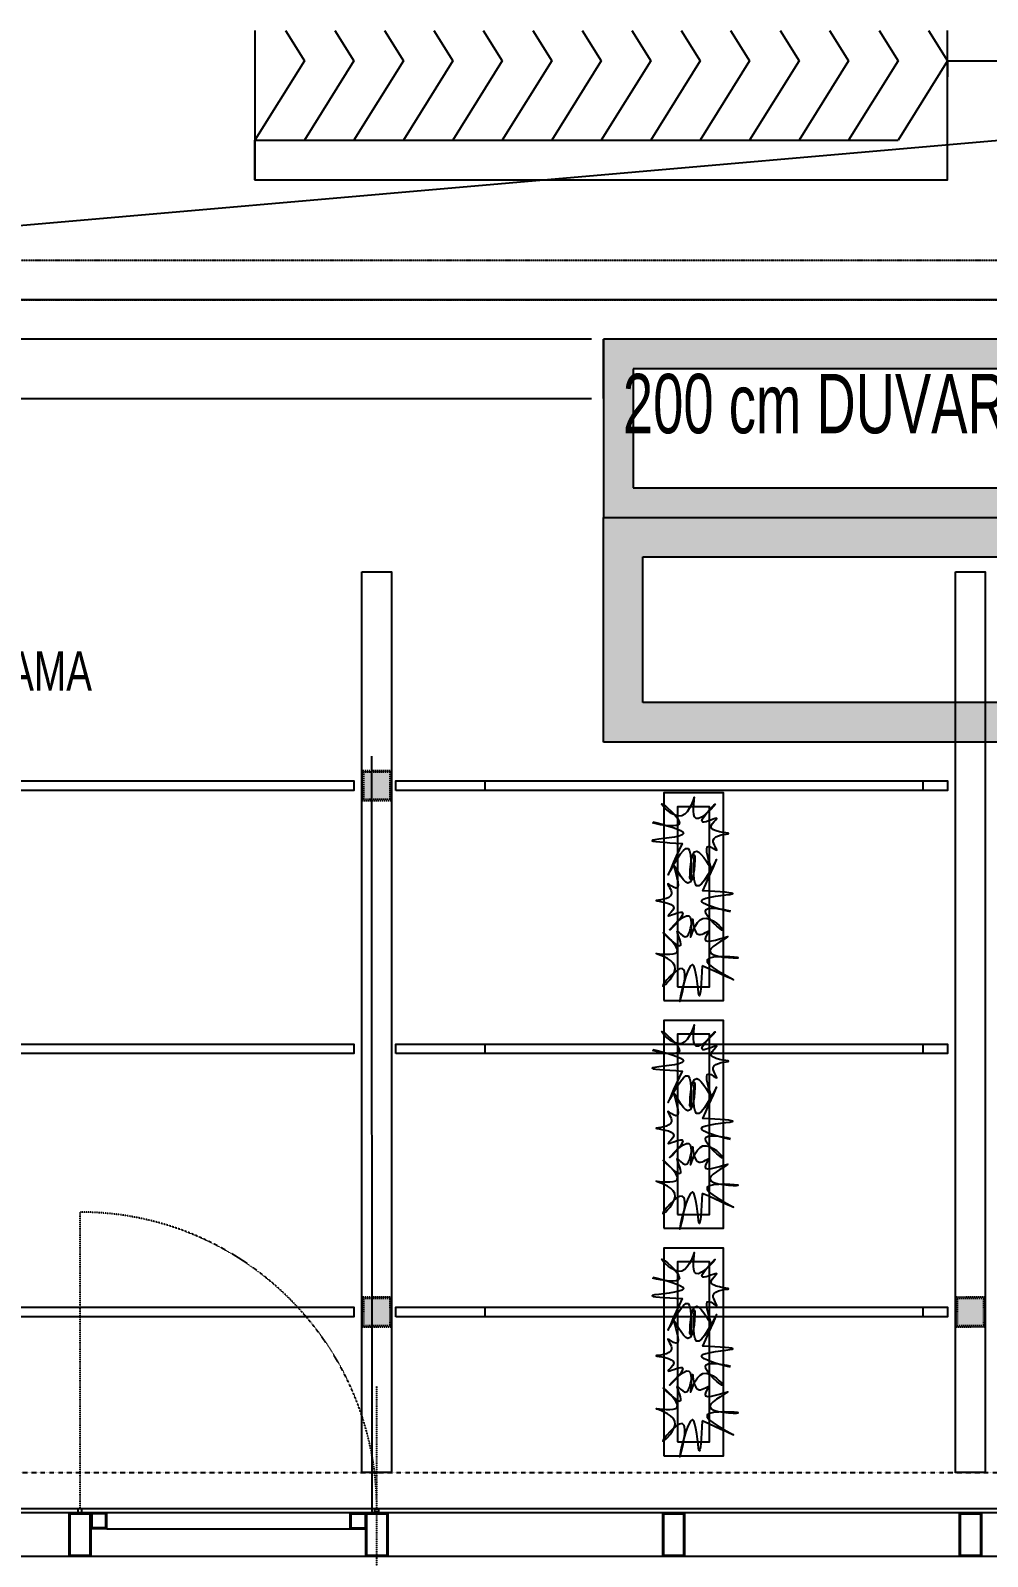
# Model space of a CAD drawing. Header units: inches. Extents: x 19839 to 37459, y -6108 to 838.
# Drawn here: x 34600 to 35083, y -1572 to -801 of the extents above; entities that cross this region are included whole.
import ezdxf
from ezdxf.enums import TextEntityAlignment as Align

# ---------------------------------------------------------------- set-up
doc = ezdxf.new("R2010")
doc.units = ezdxf.units.IN
doc.header["$MEASUREMENT"] = 0
for name, pattern in [('DASHED2', [0.375, 0.25, -0.125]), ('DIVIDE2', [15.875, 6.35, -3.175, 0, -3.175, 0, -3.175]), ('DOT', [0.25, 0, -0.25]), ('HIDDEN1', [1, 0.6, -0.4])]:
    doc.linetypes.add(name, pattern=pattern)
for name, color, linetype in [('0-hsl-htc', 250, 'Continuous'), ('0-lns-IZGARA', 252, 'Continuous'), ('0-lns-vlf', 9, 'Continuous'), ('000-PLAN', 252, 'Continuous'), ('01_Existing Wall Hatch', 251, 'Continuous'), ('2-SPS-ALC', 3, 'Continuous'), ('2-SPS-VLF', 11, 'Continuous'), ('3-opn-gls', 4, 'Continuous'), ('AVM-CEVRE-EGIM0.15', 11, 'Continuous'), ('AVM-CEVRE-GOR-DUVAR0.4', 4, 'Continuous'), ('AVM-CEVRE-GOR-KALDIRIM0.3', 112, 'DIVIDE2'), ('AVM-CEVRE-GOR-PARAPET0.3', 163, 'Continuous'), ('AVM-CEVRE-PANJUR_YAZI', 161, 'Continuous'), ('AVM100_02_CELIK GIYDIRME-PROFIL', 10, 'Continuous'), ('AVM100_02_KAPEN-CAM-GORUNUS', 253, 'Continuous'), ('AVM100_02_KAPEN_GIYRDIRME CAM01', 83, 'Continuous'), ('AVM100_03_GOR_GIYDIRME-CELIK', 22, 'Continuous'), ('bahçe sulama-yazı', 3, 'Continuous'), ('FURNITURE-ATA', 34, 'Continuous'), ('g3', 155, 'HIDDEN1'), ('n', 55, 'DOT'), ('TREE-ATA', 86, 'Continuous')]:
    doc.layers.add(name, color=color, linetype=linetype)
doc.layers.add('AVM-CEVRE-DRAIN-IZGARA', color=7, linetype='Continuous', true_color=0x1f1fff)
doc.styles.add('txt-note', font='ARIALN.TTF', dxfattribs={"width": 0.7})
doc.styles.add('Y50', font='arial.ttf', dxfattribs={"width": 0.7, "height": 10})

# ---------------------------------------------------------------- blocks, each defined once
blk = doc.blocks.new('zemin 2')
at = {"layer": '0-hsl-htc'}
for points in [[(20628.39, 4355.75), (20613.39, 4355.75), (20613.39, 4340.75), (20628.39, 4340.75)], [(20628.39, 4089.75), (20613.39, 4089.75), (20613.39, 4074.75), (20628.39, 4074.75)], [(20928.39, 4089.75), (20913.39, 4089.75), (20913.39, 4074.75), (20928.39, 4074.75)]]:
    blk.add_hatch(color=0, dxfattribs=at).paths.add_polyline_path(points)
at = {"layer": '01_Existing Wall Hatch'}
h = blk.add_hatch(color=0, dxfattribs=at)
h.dxf.hatch_style = 1
h.paths.add_polyline_path([(20735.39, 4483.75), (22016.89, 4483.75), (22016.89, 4573.75), (20735.39, 4573.75)])
h.paths.add_polyline_path([(20750.39, 4498.75), (22001.89, 4498.75), (22001.89, 4558.75), (20750.39, 4558.75)], flags=16)
h = blk.add_hatch(color=0, dxfattribs=at)
h.dxf.hatch_style = 1
h.paths.add_polyline_path([(20735.39, 4483.75), (22016.89, 4483.75), (22016.89, 4370.25), (20735.39, 4370.25)])
h.paths.add_polyline_path([(20755.39, 4463.75), (21996.89, 4463.75), (21996.89, 4390.25), (20755.39, 4390.25)], flags=16)
at = {"color": 0}
for points in [[(20613.39, 4456.25), (20628.39, 4456.25), (20628.39, 4001.25), (20613.39, 4001.25), (20613.39, 4456.25)], [(20913.39, 4456.25), (20928.39, 4456.25), (20928.39, 4001.25), (20913.39, 4001.25), (20913.39, 4456.25)], [(20330.57, 4345.83), (20330.57, 4350.66), (20609.32, 4350.66), (20609.32, 4345.83), (20330.57, 4345.83)], [(20630.57, 4345.83), (20630.57, 4350.66), (20909.32, 4350.66), (20909.32, 4345.83), (20630.57, 4345.83)], [(20675.57, 4345.83), (20675.57, 4350.66), (20896.82, 4350.66), (20896.82, 4345.83), (20675.57, 4345.83)], [(20330.57, 4212.83), (20330.57, 4217.66), (20609.32, 4217.66), (20609.32, 4212.83), (20330.57, 4212.83)], [(20630.57, 4212.83), (20630.57, 4217.66), (20909.32, 4217.66), (20909.32, 4212.83), (20630.57, 4212.83)], [(20675.57, 4212.83), (20675.57, 4217.66), (20896.82, 4217.66), (20896.82, 4212.83), (20675.57, 4212.83)], [(20330.57, 4079.83), (20330.57, 4084.66), (20609.32, 4084.66), (20609.32, 4079.83), (20330.57, 4079.83)], [(20630.57, 4079.83), (20630.57, 4084.66), (20909.32, 4084.66), (20909.32, 4079.83), (20630.57, 4079.83)], [(20675.57, 4079.83), (20675.57, 4084.66), (20896.82, 4084.66), (20896.82, 4079.83), (20675.57, 4079.83)]]:
    blk.add_lwpolyline(points, dxfattribs=at)
at = {"layer": '0-lns-IZGARA', "color": 0}
for p, q in [((20559.29, 4729.75), (20559.29, 4714.39)), ((20574.69, 4729.75), (20584.29, 4714.39)), ((20599.69, 4729.75), (20609.29, 4714.39)), ((20624.69, 4729.75), (20634.29, 4714.39)), ((20649.69, 4729.75), (20659.29, 4714.39)), ((20674.69, 4729.75), (20684.29, 4714.39)), ((20699.69, 4729.75), (20709.29, 4714.39)), ((20724.69, 4729.75), (20734.29, 4714.39)), ((20749.69, 4729.75), (20759.29, 4714.39)), ((20774.69, 4729.75), (20784.29, 4714.39)), ((20799.69, 4729.75), (20809.29, 4714.39)), ((20824.69, 4729.75), (20834.29, 4714.39)), ((20849.69, 4729.75), (20859.29, 4714.39)), ((20874.69, 4729.75), (20884.29, 4714.39)), ((20899.69, 4729.75), (20909.29, 4714.39)), ((20584.29, 4714.39), (20559.29, 4674.39)), ((20609.29, 4714.39), (20584.29, 4674.39)), ((20634.29, 4714.39), (20609.29, 4674.39)), ((20659.29, 4714.39), (20634.29, 4674.39)), ((20684.29, 4714.39), (20659.29, 4674.39)), ((20709.29, 4714.39), (20684.29, 4674.39)), ((20734.29, 4714.39), (20709.29, 4674.39)), ((20759.29, 4714.39), (20734.29, 4674.39)), ((20784.29, 4714.39), (20759.29, 4674.39)), ((20809.29, 4714.39), (20784.29, 4674.39)), ((20834.29, 4714.39), (20809.29, 4674.39)), ((20859.29, 4714.39), (20834.29, 4674.39)), ((20884.29, 4714.39), (20859.29, 4674.39)), ((20909.29, 4714.39), (20884.29, 4674.39)), ((20909.09, 4714.39), (20966.2, 4714.39)), ((20909.29, 4714.39), (20909.29, 4706.32)), ((20559.29, 4654.39), (20559.29, 4674.39)), ((20559.29, 4674.39), (20584.29, 4674.39)), ((20584.29, 4674.39), (20884.29, 4674.39))]:
    blk.add_line(p, q, dxfattribs=at)
blk.add_lwpolyline([(20559.29, 4729.75), (20559.29, 4654.39), (20909.29, 4654.39), (20909.29, 4729.75)], dxfattribs=at)
at = {"layer": '0-lns-vlf', "color": 0, "linetype": 'DASHED2', "ltscale": 0.05}
blk.add_line((20620.89, 3931.75), (20620.89, 4044.9), dxfattribs=at)
blk.add_line((20620.89, 3931.75), (20620.89, 4044.9), dxfattribs=at)
at = {"layer": '000-PLAN', "color": 0, "linetype": 'DASHED2', "ltscale": 0.3}
blk.add_line((20470.93, 3982.75), (20470.95, 4132.75), dxfattribs=at)
blk.add_arc((20470.89, 3982.75), 150, 0, 89.97597, dxfattribs=at)
at = {"layer": '2-SPS-ALC', "color": 0}
for p, q in [((20465.39, 3980.75), (20476.39, 3980.75)), ((20465.39, 3958.75), (20465.39, 3980.75)), ((20465.39, 3980.75), (20476.39, 3980.75)), ((20465.39, 3958.75), (20465.39, 3980.75)), ((20465.89, 3980.25), (20475.89, 3980.25)), ((20465.89, 3959.25), (20465.89, 3980.25)), ((20465.89, 3980.25), (20475.89, 3980.25)), ((20465.89, 3959.25), (20465.89, 3980.25)), ((20475.89, 3980.25), (20475.89, 3959.25)), ((20475.89, 3980.25), (20475.89, 3959.25)), ((20476.39, 3980.75), (20476.39, 3958.75)), ((20476.39, 3980.75), (20476.39, 3958.75)), ((20484.42, 3980.75), (20476.42, 3980.75)), ((20476.42, 3980.75), (20476.42, 3980.75)), ((20484.42, 3980.75), (20476.42, 3980.75)), ((20476.42, 3980.75), (20476.42, 3980.75)), ((20483.92, 3980.25), (20476.92, 3980.25)), ((20476.92, 3980.25), (20476.92, 3973.25)), ((20483.92, 3980.25), (20476.92, 3980.25)), ((20476.92, 3980.25), (20476.92, 3973.25)), ((20483.92, 3973.25), (20483.92, 3980.25)), ((20483.92, 3973.25), (20483.92, 3980.25)), ((20484.42, 3972.75), (20484.42, 3980.75)), ((20484.42, 3972.75), (20484.42, 3980.75)), ((20607.42, 3972.75), (20607.42, 3980.75)), ((20607.42, 3980.75), (20615.42, 3980.75)), ((20607.42, 3972.75), (20607.42, 3980.75)), ((20607.42, 3980.75), (20615.42, 3980.75)), ((20607.92, 3973.25), (20607.92, 3980.25)), ((20607.92, 3980.25), (20614.92, 3980.25)), ((20607.92, 3973.25), (20607.92, 3980.25)), ((20607.92, 3980.25), (20614.92, 3980.25)), ((20614.92, 3980.25), (20614.92, 3973.25)), ((20614.92, 3980.25), (20614.92, 3973.25)), ((20615.39, 3980.75), (20626.39, 3980.75)), ((20615.39, 3958.75), (20615.39, 3980.75)), ((20615.39, 3980.75), (20626.39, 3980.75)), ((20615.39, 3958.75), (20615.39, 3980.75)), ((20615.42, 3980.75), (20615.42, 3972.75)), ((20615.42, 3980.75), (20615.42, 3972.75)), ((20615.89, 3980.25), (20625.89, 3980.25)), ((20615.89, 3959.25), (20615.89, 3980.25)), ((20615.89, 3980.25), (20625.89, 3980.25)), ((20615.89, 3959.25), (20615.89, 3980.25)), ((20625.89, 3980.25), (20625.89, 3959.25)), ((20625.89, 3980.25), (20625.89, 3959.25)), ((20626.39, 3980.75), (20626.39, 3958.75)), ((20626.39, 3980.75), (20626.39, 3958.75)), ((20484.42, 3972.75), (20476.42, 3972.75)), ((20484.42, 3972.75), (20476.42, 3972.75)), ((20483.92, 3973.25), (20476.92, 3973.25)), ((20483.92, 3973.25), (20476.92, 3973.25)), ((20607.42, 3972.75), (20615.42, 3972.75)), ((20607.42, 3972.75), (20615.42, 3972.75)), ((20607.92, 3973.25), (20614.92, 3973.25)), ((20607.92, 3973.25), (20614.92, 3973.25)), ((20476.39, 3958.75), (20465.39, 3958.75)), ((20476.39, 3958.75), (20465.39, 3958.75)), ((20475.89, 3959.25), (20465.89, 3959.25)), ((20475.89, 3959.25), (20465.89, 3959.25)), ((20626.39, 3958.75), (20615.39, 3958.75)), ((20626.39, 3958.75), (20615.39, 3958.75)), ((20625.89, 3959.25), (20615.89, 3959.25)), ((20625.89, 3959.25), (20615.89, 3959.25))]:
    blk.add_line(p, q, dxfattribs=at)
at = {"layer": '2-SPS-VLF', "color": 0, "linetype": 'ByBlock'}
blk.add_line((20484.42, 3972.75), (20615.42, 3972.75), dxfattribs=at)
blk.add_line((20484.42, 3972.75), (20615.42, 3972.75), dxfattribs=at)
at = {"layer": '3-opn-gls', "color": 0}
for p, q in [((20469.89, 3980.75), (20469.89, 3982.75)), ((20469.89, 3980.75), (20469.89, 3982.75)), ((20471.89, 3980.75), (20471.89, 3982.75)), ((20471.89, 3980.75), (20471.89, 3982.75)), ((20619.89, 3980.75), (20619.89, 3982.75)), ((20619.89, 3980.75), (20619.89, 3982.75)), ((20621.89, 3980.75), (20621.89, 3982.75)), ((20621.89, 3980.75), (20621.89, 3982.75))]:
    blk.add_line(p, q, dxfattribs=at)
at = {"layer": 'AVM-CEVRE-DRAIN-IZGARA', "color": 0}
for p, q in [((20729.39, 4573.75), (19949.03, 4573.75)), ((20735.39, 4543.75), (20735.39, 4573.75)), ((19949.03, 4543.75), (20729.39, 4543.75))]:
    blk.add_line(p, q, dxfattribs=at)
at = {"layer": 'AVM-CEVRE-EGIM0.15', "color": 0, "linetype": 'Continuous'}
blk.add_line((21574.94, 4729.75), (20240.89, 4613.75), dxfattribs=at)
at = {"layer": 'AVM-CEVRE-GOR-DUVAR0.4', "color": 0}
for p, q in [((20735.39, 4483.75), (22016.89, 4483.75)), ((20735.39, 4370.25), (20735.39, 4483.75)), ((20755.39, 4463.75), (21996.89, 4463.75)), ((20755.39, 4390.25), (20755.39, 4463.75)), ((21996.89, 4390.25), (20755.39, 4390.25)), ((22016.89, 4370.25), (20735.39, 4370.25))]:
    blk.add_line(p, q, dxfattribs=at)
at = {"layer": 'AVM-CEVRE-GOR-KALDIRIM0.3', "color": 0, "ltscale": 0.05}
for p, q in [((20230.89, 4613.75), (23164.07, 4613.75)), ((20230.89, 4593.75), (22016.89, 4593.75))]:
    blk.add_line(p, q, dxfattribs=at)
at = {"layer": 'AVM-CEVRE-GOR-PARAPET0.3', "color": 0}
for p, q in [((22016.89, 4593.75), (20230.89, 4593.75)), ((22016.89, 4573.75), (20735.39, 4573.75)), ((20735.39, 4573.75), (20735.39, 4483.75)), ((22001.89, 4558.75), (20750.39, 4558.75)), ((20750.39, 4558.75), (20750.39, 4498.75)), ((20750.39, 4498.75), (22001.89, 4498.75)), ((20735.39, 4483.75), (22016.89, 4483.75))]:
    blk.add_line(p, q, dxfattribs=at)
at = {"layer": 'AVM100_02_CELIK GIYDIRME-PROFIL', "color": 0}
for p, q in [((20465.39, 3980.75), (20476.39, 3980.75)), ((20465.39, 3958.75), (20465.39, 3980.75)), ((20465.39, 3980.75), (20476.39, 3980.75)), ((20465.39, 3958.75), (20465.39, 3980.75)), ((20465.89, 3980.25), (20475.89, 3980.25)), ((20465.89, 3959.25), (20465.89, 3980.25)), ((20465.89, 3980.25), (20475.89, 3980.25)), ((20465.89, 3959.25), (20465.89, 3980.25)), ((20475.89, 3980.25), (20475.89, 3959.25)), ((20475.89, 3980.25), (20475.89, 3959.25)), ((20476.39, 3980.75), (20476.39, 3958.75)), ((20476.39, 3980.75), (20476.39, 3958.75)), ((20484.42, 3980.75), (20476.42, 3980.75)), ((20476.42, 3980.75), (20476.42, 3980.75)), ((20484.42, 3980.75), (20476.42, 3980.75)), ((20476.42, 3980.75), (20476.42, 3980.75)), ((20483.92, 3980.25), (20476.92, 3980.25)), ((20476.92, 3980.25), (20476.92, 3973.25)), ((20483.92, 3980.25), (20476.92, 3980.25)), ((20476.92, 3980.25), (20476.92, 3973.25)), ((20483.92, 3973.25), (20483.92, 3980.25)), ((20483.92, 3973.25), (20483.92, 3980.25)), ((20484.42, 3972.75), (20484.42, 3980.75)), ((20484.42, 3972.75), (20484.42, 3980.75)), ((20607.42, 3972.75), (20607.42, 3980.75)), ((20607.42, 3980.75), (20615.42, 3980.75)), ((20607.42, 3972.75), (20607.42, 3980.75)), ((20607.42, 3980.75), (20615.42, 3980.75)), ((20607.92, 3973.25), (20607.92, 3980.25)), ((20607.92, 3980.25), (20614.92, 3980.25)), ((20607.92, 3973.25), (20607.92, 3980.25)), ((20607.92, 3980.25), (20614.92, 3980.25)), ((20614.92, 3980.25), (20614.92, 3973.25)), ((20614.92, 3980.25), (20614.92, 3973.25)), ((20615.39, 3980.75), (20626.39, 3980.75)), ((20615.39, 3958.75), (20615.39, 3980.75)), ((20615.39, 3980.75), (20626.39, 3980.75)), ((20615.39, 3958.75), (20615.39, 3980.75)), ((20615.42, 3980.75), (20615.42, 3972.75)), ((20615.42, 3980.75), (20615.42, 3972.75)), ((20615.89, 3980.25), (20625.89, 3980.25)), ((20615.89, 3959.25), (20615.89, 3980.25)), ((20615.89, 3980.25), (20625.89, 3980.25)), ((20615.89, 3959.25), (20615.89, 3980.25)), ((20625.89, 3980.25), (20625.89, 3959.25)), ((20625.89, 3980.25), (20625.89, 3959.25)), ((20626.39, 3980.75), (20626.39, 3958.75)), ((20626.39, 3980.75), (20626.39, 3958.75)), ((20765.39, 3980.75), (20776.39, 3980.75)), ((20765.39, 3958.75), (20765.39, 3980.75)), ((20765.39, 3980.75), (20776.39, 3980.75)), ((20765.39, 3958.75), (20765.39, 3980.75)), ((20765.89, 3980.25), (20775.89, 3980.25)), ((20765.89, 3959.25), (20765.89, 3980.25)), ((20765.89, 3980.25), (20775.89, 3980.25)), ((20765.89, 3959.25), (20765.89, 3980.25)), ((20775.89, 3980.25), (20775.89, 3959.25)), ((20775.89, 3980.25), (20775.89, 3959.25)), ((20776.39, 3980.75), (20776.39, 3958.75)), ((20776.39, 3980.75), (20776.39, 3958.75)), ((20915.39, 3980.75), (20926.39, 3980.75)), ((20915.39, 3958.75), (20915.39, 3980.75)), ((20915.39, 3980.75), (20926.39, 3980.75)), ((20915.39, 3958.75), (20915.39, 3980.75)), ((20915.89, 3980.25), (20925.89, 3980.25)), ((20915.89, 3959.25), (20915.89, 3980.25)), ((20915.89, 3980.25), (20925.89, 3980.25)), ((20915.89, 3959.25), (20915.89, 3980.25)), ((20925.89, 3980.25), (20925.89, 3959.25)), ((20925.89, 3980.25), (20925.89, 3959.25)), ((20926.39, 3980.75), (20926.39, 3958.75)), ((20926.39, 3980.75), (20926.39, 3958.75)), ((20484.42, 3972.75), (20476.42, 3972.75)), ((20484.42, 3972.75), (20476.42, 3972.75)), ((20483.92, 3973.25), (20476.92, 3973.25)), ((20483.92, 3973.25), (20476.92, 3973.25)), ((20607.42, 3972.75), (20615.42, 3972.75)), ((20607.42, 3972.75), (20615.42, 3972.75)), ((20607.92, 3973.25), (20614.92, 3973.25)), ((20607.92, 3973.25), (20614.92, 3973.25)), ((20476.39, 3958.75), (20465.39, 3958.75)), ((20476.39, 3958.75), (20465.39, 3958.75)), ((20475.89, 3959.25), (20465.89, 3959.25)), ((20475.89, 3959.25), (20465.89, 3959.25)), ((20626.39, 3958.75), (20615.39, 3958.75)), ((20626.39, 3958.75), (20615.39, 3958.75)), ((20625.89, 3959.25), (20615.89, 3959.25)), ((20625.89, 3959.25), (20615.89, 3959.25)), ((20776.39, 3958.75), (20765.39, 3958.75)), ((20776.39, 3958.75), (20765.39, 3958.75)), ((20775.89, 3959.25), (20765.89, 3959.25)), ((20775.89, 3959.25), (20765.89, 3959.25)), ((20926.39, 3958.75), (20915.39, 3958.75)), ((20926.39, 3958.75), (20915.39, 3958.75)), ((20925.89, 3959.25), (20915.89, 3959.25)), ((20925.89, 3959.25), (20915.89, 3959.25))]:
    blk.add_line(p, q, dxfattribs=at)
at = {"layer": 'AVM100_02_KAPEN-CAM-GORUNUS', "color": 0}
blk.add_line((20618.14, 4363.14), (20618.29, 3980.48), dxfattribs=at)
at = {"layer": 'AVM100_02_KAPEN_GIYRDIRME CAM01', "color": 0}
for p, q in [((22069.71, 3982.75), (19949.03, 3982.75)), ((22069.71, 3980.75), (19949.03, 3980.75))]:
    blk.add_line(p, q, dxfattribs=at)
at = {"layer": 'AVM100_03_GOR_GIYDIRME-CELIK', "color": 0, "linetype": 'ByBlock'}
for p, q in [((20484.42, 3972.75), (20615.42, 3972.75)), ((22069.71, 3958.75), (19949.03, 3958.75)), ((22069.71, 3958.75), (19949.03, 3958.75))]:
    blk.add_line(p, q, dxfattribs=at)
at = {"layer": 'g3', "color": 0, "linetype": 'HIDDEN1'}
for points in [[(20628.39, 4355.75), (20613.39, 4355.75), (20613.39, 4340.75), (20628.39, 4340.75), (20628.39, 4355.75)], [(20628.39, 4089.75), (20613.39, 4089.75), (20613.39, 4074.75), (20628.39, 4074.75), (20628.39, 4089.75)], [(20928.39, 4089.75), (20913.39, 4089.75), (20913.39, 4074.75), (20928.39, 4074.75), (20928.39, 4089.75)]]:
    blk.add_lwpolyline(points, dxfattribs=at)
for points in [[(20627.68, 4355.04), (20614.1, 4355.04), (20614.1, 4341.46), (20627.68, 4341.46)], [(20627.68, 4089.04), (20614.1, 4089.04), (20614.1, 4075.46), (20627.68, 4075.46)], [(20927.68, 4089.04), (20914.1, 4089.04), (20914.1, 4075.46), (20927.68, 4075.46)]]:
    blk.add_lwpolyline(points, close=True, dxfattribs=at)
at = {"layer": 'n', "color": 0}
blk.add_line((19949.03, 4001.25), (22120.89, 4001.25), dxfattribs=at)
at = {"layer": 'AVM-CEVRE-PANJUR_YAZI', "color": 0, "style": 'txt-note', "width": 0.8}
blk.add_text('200 cm DUVAR ÜZERİNDE PANJUR', height=30, dxfattribs=at).set_placement((21204.9, 4526.27), align=Align.RIGHT)
at = {"layer": 'bahçe sulama-yazı', "color": 0, "style": 'Y50', "width": 0.7}
blk.add_text('BAHÇE SULAMA', height=20, rotation=0.0007, dxfattribs=at).set_placement((20400.35, 4396.15), align=Align.CENTER)
blk = doc.blocks.new('105 lik')
at = {"layer": 'FURNITURE-ATA', "extrusion": (0, 5.54768e-08, 1), "elevation": 0}
for points in [[(15523.87, 3865.25), (15523.87, 3835.05), (15628.87, 3835.05), (15628.87, 3865.25)], [(15530.87, 3858.25), (15530.87, 3842.05), (15621.87, 3842.05), (15621.87, 3858.25)]]:
    blk.add_lwpolyline(points, close=True, dxfattribs=at)
at = {"layer": 'TREE-ATA'}
for points, knots in [([(15614.14, 3870.84, 0), (15612.94, 3865.4, 0), (15606.97, 3843.51, 0), (15604.82, 3881.67, 0), (15603.8, 3864.36, 0), (15603.3, 3855.98, 0), (15594.42, 3860.02, 0), (15576.97, 3867.95, 0), (15614.47, 3849.5, 0), (15570.83, 3852.56, 0), (15611.16, 3851.62, 0), (15579.91, 3836.7, 0), (15606.83, 3847.33, 0), (15597.35, 3835.86, 0), (15607.76, 3844.44, 0), (15608.12, 3824.35, 0), (15609.42, 3846.42, 0), (15618.52, 3834.48, 0), (15609.33, 3852.84, 0), (15631.48, 3831.63, 0), (15606.88, 3853.14, 0), (15635.67, 3847.94, 0), (15609.26, 3854.22, 0), (15630.58, 3873.73, 0), (15609.31, 3848.72, 0), (15612.45, 3866.12, 0), (15613.65, 3870.87, 0)], [2193.842569, 2193.842569, 2193.842569, 2193.842569, 2337.061754, 2497.197337, 2647.629211, 2647.629211, 2647.629211, 2817.020923, 2980.204398, 3136.368936, 3282.837827, 3399.732464, 3516.041103, 3561.241708, 3615.151362, 3699.312424, 3795.10547, 3844.099778, 3917.757964, 4027.310214, 4146.880852, 4254.719011, 4368.231914, 4486.761254, 4618.993227, 4741.311042, 4741.311042, 4741.311042, 4741.311042]), ([(15568.7, 3831.52, 0), (15569.98, 3837.12, 0), (15575.72, 3857.46, 0), (15577.84, 3819.89, 0), (15578.86, 3837.19, 0), (15579.35, 3845.57, 0), (15588.24, 3841.53, 0), (15605.69, 3833.6, 0), (15568.19, 3852.05, 0), (15611.83, 3848.99, 0), (15571.5, 3849.93, 0), (15602.75, 3864.85, 0), (15575.83, 3854.23, 0), (15585.31, 3865.69, 0), (15574.9, 3857.11, 0), (15574.54, 3877.2, 0), (15573.24, 3855.13, 0), (15564.13, 3867.07, 0), (15573.33, 3848.71, 0), (15551.18, 3869.93, 0), (15575.77, 3848.41, 0), (15546.99, 3853.61, 0), (15573.4, 3847.34, 0), (15552.08, 3827.82, 0), (15572.96, 3852.38, 0), (15570.36, 3836.32, 0), (15569.2, 3831.49, 0)], [2200.689188, 2200.689188, 2200.689188, 2200.689188, 2337.061754, 2497.197337, 2647.629211, 2647.629211, 2647.629211, 2817.020923, 2980.204398, 3136.368936, 3282.837827, 3399.732464, 3516.041103, 3561.241708, 3615.151362, 3699.312424, 3795.10547, 3844.099778, 3917.757964, 4027.310214, 4146.880852, 4254.719011, 4368.231914, 4486.761254, 4618.993227, 4734.608782, 4734.608782, 4734.608782, 4734.608782])]:
    blk.add_open_spline(points, degree=3, knots=knots, dxfattribs=at)
blk.add_spline([(15541.5, 3845.78, 0), (15534.7, 3830.27, 0), (15544.55, 3843.27, 0), (15545.57, 3827.69, 0), (15548.95, 3841.94, 0), (15556.27, 3832.83, 0), (15555.1, 3844.4, 0), (15559.09, 3842.29, 0), (15557.25, 3847.36, 0), (15564.96, 3850.74, 0), (15556.12, 3854.44, 0), (15559.04, 3858.38, 0), (15551.9, 3856.57, 0), (15558.14, 3865.57, 0), (15548.57, 3858.4, 0), (15547.69, 3869.15, 0), (15541.41, 3859.69, 0), (15531.24, 3865.78, 0), (15540.13, 3855.99, 0), (15523.41, 3857.12, 0), (15542.19, 3850.79, 0), (15526.55, 3847.37, 0), (15541.5, 3845.78, 0)], degree=3, dxfattribs=at)

msp = doc.modelspace()

# ---------------------------------------------------------------- block references
at = {"layer": '01_Existing Wall Hatch'}
msp.add_blockref('zemin 2', (14153.85, -5530.83), dxfattribs=at)
at = {"layer": 'FURNITURE-ATA', "rotation": 90}
for p in [(38784.99, -16815.1), (38784.99, -16930.1), (38784.99, -17045.1)]:
    msp.add_blockref('105 lik', p, dxfattribs=at)

doc.saveas('drawing.dxf')
